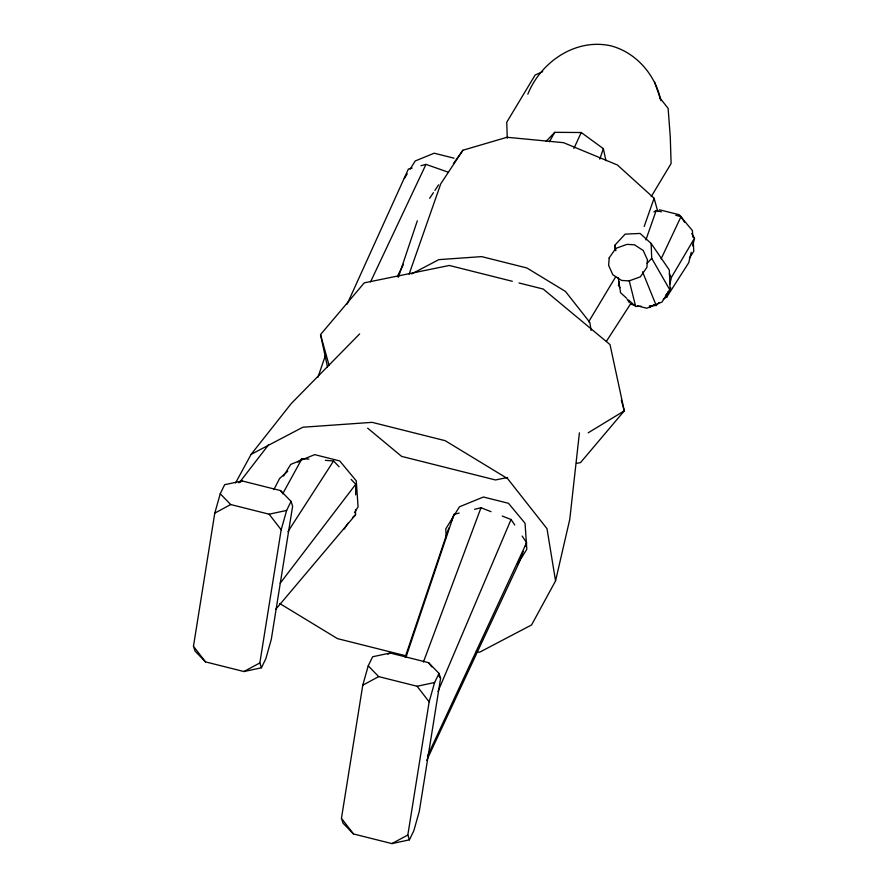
<?xml version="1.0" encoding="UTF-8"?>
<svg xmlns="http://www.w3.org/2000/svg" width="888" height="888" viewBox="0 0 888 888"><rect width="100%" height="100%" fill="white"/><g stroke="black" fill="none" stroke-linecap="round" stroke-linejoin="round"><path stroke-width="1.33" d="M275.657 609.423L355.533 514.829L355.577 509.512M355.677 494.894L355.744 484.26L351.126 479.398M579.409 432.811L569.774 519.325L555.555 580.896L531.579 624.941L479.831 652.103L475.757 652.38M193.462 646.275L214.785 513.131L220.246 493.772L224.653 484.704L242.158 480.952L280.586 490.598L291.042 501.365L292.629 506.216L271.295 639.349L265.834 658.707L261.427 667.787L243.934 671.539L205.494 661.882L195.049 651.115L193.462 646.275L205.494 661.882M261.427 667.787L259.84 662.936L281.174 529.803L286.635 510.445L291.042 501.365M341.447 818.336L362.77 685.203L368.231 665.834L372.638 656.765L390.132 653.013L428.571 662.67L439.016 673.437L440.603 678.277L419.28 811.421L413.819 830.78L409.412 839.848L391.908 843.6L353.48 833.954L343.023 823.176L341.447 818.336L353.48 833.954M409.412 839.848L407.825 835.009L429.148 701.875L434.609 682.506L439.016 673.437M619.946 287.679L618.492 285.37L619.424 281.429M663.292 299.178L666.777 297.08L668.009 291.83M669.863 283.96L671.417 277.4L694.538 238.162L691.697 233.622M691.197 252.325L688.777 262.626L666.777 297.08M692.718 245.887L694.538 238.162M618.492 285.37L619.225 282.706M398.39 277.223L417.316 220.823M405.172 657.22L448.817 527.994M405.971 657.164L454.034 514.341L459.174 513.086M599.789 159.13L603.363 148.662L581.229 132.512L554.756 132.334L546.142 141.292M317.937 377.245L325.541 355.089M644.211 226.451L654.101 198.235L617.404 164.99L563.569 142.679L507.037 137.274L462.937 150.227L453.413 163.581M645.909 239.904L656.165 210.567L661.405 211.844M423.432 662.026L480.996 507.736L491.009 511.655M451.193 521.789L454.034 514.341M523.287 551.404L518.548 563.813L426.673 760.428M525.185 546.442L526.606 542.712L522.166 536.075M409.102 274.203L440.792 183.738L462.937 150.227M437.984 691.475L511.055 519.491L502.286 516.061M347.141 304.118L408.38 169.064L412.154 168.065M573.926 148.429L581.229 132.512M427.528 756.043L526.606 542.712M370.54 281.896L425.985 164.391L448.484 172.272M661.138 258.819L681.029 216.605L675.801 215.329M527.827 94.183C540.803 61.871 575.746 37.829 611.155 45.899C636.185 52.67 655 74.492 660.605 99.467M397.236 276.679L403.485 264.302M273.848 489.654L279.542 478.565L287.712 471.306M235.553 482.95L251.104 454.379L291.231 403.574L359.64 333.91M282.739 493.728L302.009 458.608L308.88 459.118M588.611 321.9L615.662 276.812M549.339 141.825L554.756 132.334M651.226 196.592L671.106 163.503L670.274 136.863L668.12 108.358L659.606 97.591M404.34 178.499L407.237 173.826M410.145 169.153L415.218 160.961L434.21 153.213L454.079 158.197M283.505 476.046L290.72 464.413L314.674 454.634L339.716 460.916L356.299 480.874L358.064 506.87L354.456 512.698M344.355 528.982L347.963 523.165M670.806 287.879L662.06 301.987L646.775 308.225L637.462 305.883M689.432 258.197L693.783 251.182L693.25 241.203M517.438 564.38L526.817 549.25L525.052 523.254L508.469 503.296L483.427 497.014L459.473 506.782L445.765 528.893L446.242 537.706M287.912 531.69L333.577 460.972L339.116 466.788M606.393 341.336L630.924 303.374M429.659 198.324L433.4 192.696M434.887 190.443L438.617 184.815M280.197 583.216L355.744 484.26M239.782 482.062L268.454 444.955M327.517 367.044L320.524 334.576L364.269 282.861L449.317 265.468L512.343 281.296M615.151 250.56L614.929 245.155L625.119 234.143L640.104 233.444L651.126 243.456L669.341 270.041L670.163 290.42L665.512 295.449M647.097 263.336L651.725 258.33L651.126 243.456M649.361 305.827L656.21 305.505L659.007 302.486M297.924 462.237L302.009 458.608M352.469 517.549L355.533 514.829M588.178 432.811L624.286 410.855L610.012 344.577L543.19 289.044L519.047 282.983M653.89 211.943L656.165 210.567M649.361 307.559L654.001 304.762M238.75 482.795L242.158 480.952M214.785 513.131L230.702 504.539L269.131 514.196L286.635 510.445M243.934 671.539L259.84 662.936M387.867 654.245L390.132 653.013M362.77 685.203L378.677 676.612L417.116 686.258L434.609 682.506M391.908 843.6L407.825 835.009M411.577 273.948L438.827 259.64L481.673 256.621L526.861 267.965L565.456 291.431L589.81 322.377L591.13 330.447M251.104 454.379L302.852 427.228L372.128 422.344L445.199 440.692L507.614 478.643L546.997 528.682L555.555 580.896M542.69 71.684L535.164 74.969L506.759 122.233L507.259 138.217M420.956 165.723L425.985 164.391M474.569 509.312L480.996 507.736M507.636 477.478L495.493 479.964L401.631 456.388L367.676 428.183M576.49 463.403L580.541 462.57L624.286 410.855L621.323 400.188M628.615 300.055L635.664 306.46L641.147 306.205M325.341 460.35L333.577 460.972M659.373 209.757L679.231 214.741L692.385 230.569L692.918 237.218M630.802 304.207L634.798 305.206M406.571 655.977L337.473 638.627L279.776 603.54M626.606 298.224L620.557 292.729L618.259 277.744M220.246 493.772L230.702 504.539M368.231 665.834L378.677 676.612M428.571 662.67L431.779 666.833M439.005 676.201L440.603 678.277M280.586 490.598L282.995 493.728M417.116 686.258L429.148 701.875M269.131 514.196L281.174 529.803M511.055 519.491L514.763 525.019M681.029 216.605L684.581 222.278M669.241 273.937L671.417 277.4M627.183 299.245L629.359 302.708M651.725 258.33L670.163 290.42M642.557 271.839L656.21 305.505M661.049 100.766L654.556 81.94M320.524 334.576L329.048 365.257M654.101 198.235L657.708 211.288M629.159 280.453L635.664 306.46M603.363 148.662L605.927 160.673M614.929 245.155L615.895 250.594M609.179 257.897L608.657 265.468L612.842 274.758L621.578 280.43L629.059 280.908L640.326 276.856L646.908 267.366L647.43 259.796L643.234 250.505L634.509 244.833L627.028 244.355L615.761 248.407L609.179 257.897"/></g></svg>
